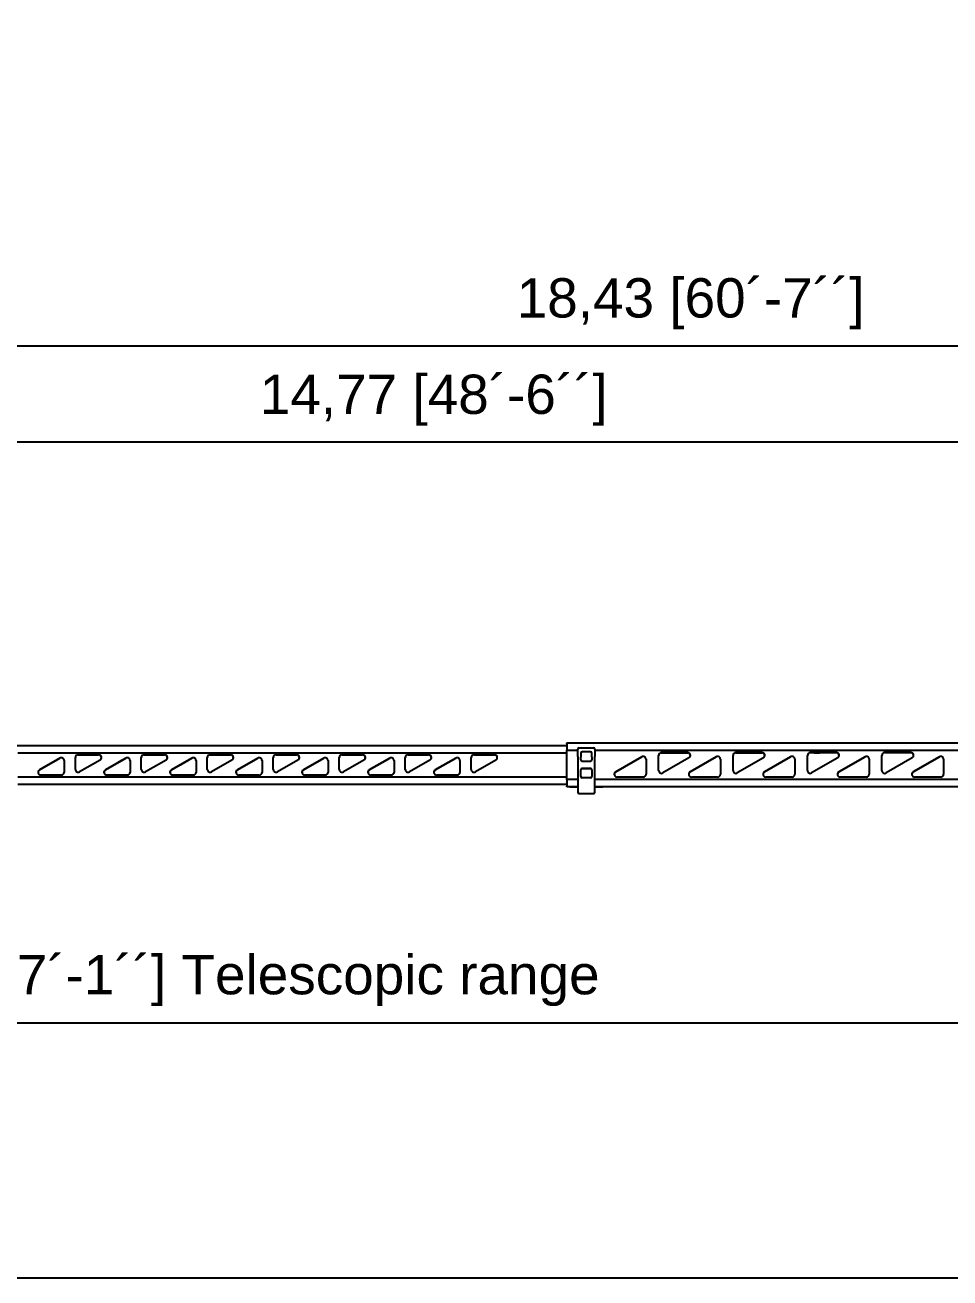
# Model space of a CAD drawing. Header units: inches. Extents: x 19 to 24202, y 17 to 31220.
# Drawn here: x 8483 to 15071, y 14420 to 23344 of the extents above; entities that cross this region are included whole.
import ezdxf

# ---------------------------------------------------------------- set-up
doc = ezdxf.new("R2010")
doc.units = ezdxf.units.IN
doc.header["$MEASUREMENT"] = 0
doc.layers.add('AM_5', color=3, linetype='Continuous', lineweight=25)
doc.styles.add('Aktuální-ISO', font='arial.ttf')
doc.styles.get("Standard").update_dxf_attribs({"font": 'arial.ttf'})
doc.dimstyles.new('AM_ISO$0', dxfattribs={"dimtxt": 3.5, "dimasz": 3.5, "dimexe": 1, "dimexo": 1, "dimgap": 1.5, "dimtad": 1, "dimdsep": 46, "dimtxsty": 'Standard', "dimcen": 0, "dimclrd": 256, "dimclre": 256, "dimclrt": 2, "dimadec": 0, "dimazin": 2, "dimtp": 0.1, "dimtm": 0.1, "dimtfac": 0.71, "dimtdec": 3, "dimtmove": 0, "dimatfit": 3, "dimfxl": 1, "dimlwd": -1, "dimlwe": -1, "dimarcsym": 1})

# ---------------------------------------------------------------- blocks, each defined once
blk = doc.blocks.new('*D28')
at = {"layer": 'AM_5', "linetype": 'ByBlock', "transparency": 16777216}
for p, q in [((4007.1, 17449), (4007.1, 20373.6)), ((18501.4, 20372.6), (4287.1, 20372.6)), ((18781.4, 18068), (18781.4, 20373.6))]:
    blk.add_line(p, q, dxfattribs=at)
at = {"layer": 'AM_5', "transparency": 16777216}
for points in [[(4287.1, 20419.3), (4287.1, 20325.9), (4007.1, 20372.6)], [(18501.4, 20419.3), (18501.4, 20325.9), (18781.4, 20372.6)]]:
    blk.add_solid(points, dxfattribs=at)
at = {"layer": 'Defpoints', "color": 0, "transparency": 16777216}
for p in [(4007.1, 20372.6), (18781.4, 18067), (4007.1, 17448)]:
    blk.add_point(p, dxfattribs=at)
at = {"layer": 'AM_5', "color": 2, "transparency": 16777216, "insert": (11394.2, 20672.1), "char_height": 280, "attachment_point": 5, "style": 'Aktuální-ISO'}
blk.add_mtext('14,77 [48´-6´´]', dxfattribs=at)
blk = doc.blocks.new('*D33')
at = {"layer": 'AM_5', "linetype": 'ByBlock', "transparency": 16777216}
for p, q in [((4007.1, 17449), (4007.1, 21060.6)), ((4287.1, 21059.6), (22161.4, 21059.6)), ((22441.4, 18320.1), (22441.4, 21060.6))]:
    blk.add_line(p, q, dxfattribs=at)
at = {"layer": 'AM_5', "transparency": 16777216}
for points in [[(4287.1, 21106.3), (4287.1, 21012.9), (4007.1, 21059.6)], [(22161.4, 21106.3), (22161.4, 21012.9), (22441.4, 21059.6)]]:
    blk.add_solid(points, dxfattribs=at)
at = {"layer": 'Defpoints', "color": 0, "transparency": 16777216}
for p in [(22441.4, 21059.6), (22441.4, 18319.1), (4007.1, 17448)]:
    blk.add_point(p, dxfattribs=at)
at = {"layer": 'AM_5', "color": 2, "transparency": 16777216, "insert": (13224.2, 21359), "char_height": 280, "attachment_point": 5, "style": 'Aktuální-ISO'}
blk.add_mtext('18,43 [60´-7´´]', dxfattribs=at)
blk = doc.blocks.new('*D36')
at = {"layer": 'AM_5', "linetype": 'ByBlock', "transparency": 16777216}
for p, q in [((4251.9, 17136.3), (4251.9, 16235.2)), ((15552, 17136.3), (15552, 16235.2)), ((4531.9, 16236.2), (15272, 16236.2))]:
    blk.add_line(p, q, dxfattribs=at)
at = {"layer": 'AM_5', "transparency": 16777216}
for points in [[(4531.9, 16282.8), (4531.9, 16189.5), (4251.9, 16236.2)], [(15272, 16282.8), (15272, 16189.5), (15552, 16236.2)]]:
    blk.add_solid(points, dxfattribs=at)
at = {"layer": 'Defpoints', "color": 0, "transparency": 16777216}
for p in [(4251.9, 17137.3), (15552, 17137.3), (15552, 16236.2)]:
    blk.add_point(p, dxfattribs=at)
at = {"layer": 'AM_5', "color": 2, "transparency": 16777216, "insert": (9902, 16537.9), "char_height": 280, "attachment_point": 5, "style": 'Aktuální-ISO'}
blk.add_mtext('11,3 [37´-1´´] Telescopic range', dxfattribs=at)

msp = doc.modelspace()

# ---------------------------------------------------------------- linework, layer by layer
at = {"color": 253}
for p, q in [((8241.365, 18212.888), (12341.365, 18212.888)), ((12341.365, 18227.09), (12341.365, 18231.09)), ((12341.365, 18231.09), (16441.365, 18231.09)), ((12341.365, 18227.09), (12341.365, 18206.457)), ((8431.365, 18161.288), (12341.365, 18161.288)), ((8585.432, 18038.608), (8731.365, 18122.867)), ((8731.365, 18122.866), (8585.432, 18038.608)), ((8841.365, 18042.03), (8841.365, 18126.288)), ((8861.365, 18146.288), (9007.297, 18146.288)), ((9007.297, 18146.288), (8861.365, 18146.288)), ((9055.432, 18038.608), (9201.365, 18122.867)), ((9201.365, 18122.866), (9055.432, 18038.608)), ((9149.747, 18093.051), (9201.365, 18122.854)), ((9201.365, 18122.853), (9149.747, 18093.051)), ((9311.365, 18042.03), (9311.365, 18126.288)), ((9331.365, 18146.288), (9477.297, 18146.288)), ((9477.297, 18146.288), (9331.365, 18146.288)), ((9525.432, 18038.608), (9671.365, 18122.867)), ((9671.365, 18122.866), (9525.432, 18038.608)), ((9589.725, 18075.717), (9671.365, 18122.854)), ((9671.365, 18122.853), (9589.726, 18075.717)), ((9781.365, 18042.03), (9781.365, 18126.288)), ((9801.365, 18146.288), (9947.297, 18146.288)), ((9947.297, 18146.288), (9801.365, 18146.288)), ((9938.302, 18146.275), (9924.428, 18146.275)), ((9924.428, 18146.275), (9938.302, 18146.275)), ((9995.432, 18038.608), (10141.365, 18122.867)), ((10141.365, 18122.866), (9995.432, 18038.608)), ((10041.365, 18065.116), (10141.365, 18122.854)), ((10141.365, 18122.853), (10041.365, 18065.116)), ((10251.365, 18042.03), (10251.365, 18126.288)), ((10271.365, 18146.288), (10417.297, 18146.288)), ((10417.297, 18146.288), (10271.365, 18146.288)), ((10417.297, 18146.275), (10271.365, 18146.275)), ((10271.365, 18146.275), (10417.297, 18146.275)), ((10465.432, 18038.608), (10611.365, 18122.867)), ((10611.365, 18122.866), (10465.432, 18038.608)), ((10465.432, 18038.596), (10611.365, 18122.854)), ((10611.365, 18122.853), (10465.432, 18038.595)), ((10721.365, 18042.03), (10721.365, 18126.288)), ((10741.365, 18146.288), (10887.297, 18146.288)), ((10887.297, 18146.288), (10741.365, 18146.288)), ((10887.297, 18146.275), (10741.365, 18146.275)), ((10741.365, 18146.275), (10887.297, 18146.275)), ((10935.432, 18038.608), (11081.365, 18122.867)), ((11081.365, 18122.866), (10935.432, 18038.608)), ((10935.432, 18038.596), (11081.365, 18122.854)), ((11081.365, 18122.853), (10935.432, 18038.595)), ((11191.365, 18042.03), (11191.365, 18126.288)), ((11211.365, 18146.288), (11357.297, 18146.288)), ((11357.297, 18146.288), (11211.365, 18146.288)), ((11357.297, 18146.275), (11211.365, 18146.275)), ((11211.365, 18146.275), (11357.297, 18146.275)), ((11405.432, 18038.608), (11551.365, 18122.867)), ((11551.365, 18122.866), (11405.432, 18038.608)), ((11405.432, 18038.596), (11551.365, 18122.854)), ((11551.365, 18122.853), (11405.432, 18038.595)), ((11661.365, 18042.03), (11661.365, 18126.288)), ((11681.365, 18146.288), (11827.297, 18146.288)), ((11827.297, 18146.288), (11681.365, 18146.288)), ((11827.297, 18146.275), (11681.365, 18146.275)), ((11681.365, 18146.275), (11827.297, 18146.275)), ((12341.365, 18206.457), (12341.365, 18205.939)), ((12341.365, 18205.939), (12341.365, 18196.745)), ((12341.365, 18196.227), (12341.365, 18196.745)), ((12341.365, 18196.227), (12341.365, 18179.99)), ((12341.365, 18179.49), (12341.365, 18179.99)), ((12341.365, 17969.49), (12341.365, 18179.49)), ((12341.365, 18179.49), (12341.365, 18179.49)), ((12341.365, 18179.49), (12421.365, 18179.49)), ((12421.365, 18137.991), (12421.365, 18186.991)), ((12421.365, 18133.991), (12421.365, 18137.991)), ((12421.365, 18133.991), (12421.365, 17879.991)), ((12431.365, 18196.991), (12531.365, 18196.991)), ((12441.365, 18156.991), (12441.365, 18137.991)), ((12441.365, 18137.991), (12441.365, 18129.991)), ((12441.365, 18109.491), (12441.365, 18129.991)), ((12511.365, 18166.991), (12451.365, 18166.991)), ((12511.365, 18166.99), (12451.365, 18166.99)), ((12521.365, 18137.991), (12521.365, 18156.991)), ((12521.365, 18129.991), (12521.365, 18137.991)), ((12521.365, 18129.991), (12521.365, 18109.491)), ((12541.365, 18186.991), (12541.365, 18137.991)), ((12541.365, 18179.49), (16441.365, 18179.49)), ((12541.365, 18137.991), (12541.365, 18133.991)), ((12541.365, 17879.991), (12541.365, 18133.991)), ((12876.365, 18132.229), (12690.314, 18024.81)), ((12690.314, 18024.811), (12876.365, 18132.229)), ((12996.365, 18034.072), (12996.365, 18141.49)), ((13013.532, 18161.288), (13205.248, 18161.288)), ((13202.415, 18161.49), (13016.365, 18161.49)), ((13016.365, 18161.49), (13202.415, 18161.49)), ((13212.416, 18124.17), (13026.365, 18016.751)), ((13406.365, 18132.229), (13220.314, 18024.81)), ((13220.314, 18024.811), (13406.365, 18132.229)), ((13526.365, 18034.072), (13526.365, 18141.49)), ((13543.532, 18161.288), (13735.248, 18161.288)), ((13732.415, 18161.49), (13546.365, 18161.49)), ((13546.365, 18161.49), (13732.415, 18161.49)), ((13742.416, 18124.17), (13556.365, 18016.751)), ((13936.365, 18132.229), (13750.314, 18024.81)), ((13750.314, 18024.811), (13936.365, 18132.229)), ((14056.365, 18034.072), (14056.365, 18141.49)), ((14262.415, 18161.49), (14076.365, 18161.49)), ((14076.365, 18161.49), (14262.415, 18161.49)), ((14272.416, 18124.17), (14086.365, 18016.751)), ((14105.336, 18161.288), (14105.336, 18161.288)), ((14105.336, 18161.288), (14141.365, 18161.288)), ((14141.365, 18161.49), (14141.365, 18161.288)), ((14141.365, 18161.473), (14262.415, 18161.473)), ((14262.415, 18161.473), (14141.365, 18161.473)), ((14141.365, 18161.288), (14141.365, 18161.288)), ((14466.365, 18132.229), (14280.314, 18024.81)), ((14280.314, 18024.811), (14466.365, 18132.229)), ((14280.314, 18024.794), (14466.365, 18132.212)), ((14466.365, 18132.212), (14280.314, 18024.793)), ((14586.365, 18034.072), (14586.365, 18141.49)), ((14792.415, 18161.49), (14606.365, 18161.49)), ((14606.365, 18161.49), (14792.415, 18161.49)), ((14606.365, 18161.473), (14792.415, 18161.473)), ((14792.415, 18161.473), (14606.365, 18161.473)), ((14802.416, 18124.17), (14616.365, 18016.751)), ((14996.365, 18132.229), (14810.314, 18024.81)), ((14810.314, 18024.811), (14996.365, 18132.229)), ((14810.314, 18024.794), (14996.365, 18132.212)), ((14996.365, 18132.212), (14810.314, 18024.793)), ((8761.365, 18105.546), (8761.365, 18021.288)), ((9017.298, 18108.968), (8871.365, 18024.71)), ((9231.365, 18105.546), (9231.365, 18021.288)), ((9487.298, 18108.968), (9341.365, 18024.71)), ((9701.365, 18105.546), (9701.365, 18021.288)), ((9957.298, 18108.968), (9811.365, 18024.71)), ((10171.365, 18105.546), (10171.365, 18021.288)), ((10427.298, 18108.968), (10281.365, 18024.71)), ((10641.365, 18105.546), (10641.365, 18021.288)), ((10897.298, 18108.968), (10751.365, 18024.71)), ((11111.365, 18105.546), (11111.365, 18021.288)), ((11367.298, 18108.968), (11221.365, 18024.71)), ((11581.365, 18105.546), (11581.365, 18021.288)), ((11837.298, 18108.968), (11691.365, 18024.71)), ((12441.365, 17991.991), (12441.365, 18039.491)), ((12511.365, 18099.491), (12451.365, 18099.491)), ((12451.365, 18049.491), (12511.365, 18049.491)), ((12511.365, 18049.49), (12451.365, 18049.49)), ((12521.365, 18039.491), (12521.365, 17991.991)), ((12906.365, 18114.909), (12906.365, 18007.49)), ((13436.365, 18114.909), (13436.365, 18007.49)), ((13966.365, 18114.909), (13966.365, 18007.49)), ((14496.365, 18114.909), (14496.365, 18007.49)), ((15026.365, 18114.909), (15026.365, 18007.49)), ((12341.365, 17986.288), (8431.365, 17986.288)), ((8746.22, 18001.886), (8590.578, 18001.886)), ((8741.365, 18001.288), (8595.433, 18001.288)), ((9216.22, 18001.886), (9060.578, 18001.886)), ((9211.365, 18001.288), (9065.433, 18001.288)), ((9686.22, 18001.886), (9530.578, 18001.886)), ((9681.365, 18001.288), (9535.433, 18001.288)), ((10151.365, 18001.288), (10005.433, 18001.288)), ((10621.365, 18001.288), (10475.433, 18001.288)), ((11091.365, 18001.288), (10945.433, 18001.288)), ((11561.365, 18001.288), (11415.433, 18001.288)), ((12341.365, 17968.99), (12341.365, 17969.49)), ((12421.365, 17969.49), (12341.365, 17969.49)), ((12341.365, 17968.99), (12341.365, 17952.754)), ((12341.365, 17952.236), (12341.365, 17952.754)), ((12341.365, 17952.236), (12341.365, 17943.041)), ((12341.365, 17943.041), (12341.365, 17942.523)), ((12341.365, 17942.523), (12341.365, 17921.89)), ((12511.365, 17981.991), (12451.365, 17981.991)), ((16441.365, 17969.49), (12541.365, 17969.49)), ((12886.365, 17987.49), (12700.315, 17987.49)), ((13416.365, 17987.49), (13230.315, 17987.49)), ((13946.365, 17987.49), (13760.315, 17987.49)), ((14476.365, 17987.49), (14290.315, 17987.49)), ((15006.365, 17987.49), (14820.315, 17987.49)), ((12341.365, 17934.688), (8431.365, 17934.688)), ((12341.365, 17934.685), (8483.865, 17934.685)), ((12341.365, 17917.89), (12341.365, 17921.89)), ((12421.365, 17917.89), (12341.365, 17917.89)), ((12341.365, 17917.889), (12341.365, 17917.89)), ((12341.365, 17917.89), (12341.365, 17917.89)), ((12341.365, 17917.889), (12341.365, 17917.887)), ((12361.365, 17917.887), (12341.365, 17917.887)), ((12361.365, 17917.887), (12361.365, 17917.888)), ((12364.365, 17917.888), (12421.365, 17917.888)), ((12421.365, 17879.99), (12421.365, 17879.991)), ((12431.365, 17869.99), (12531.365, 17869.99)), ((16441.365, 17917.89), (12541.365, 17917.89)), ((12541.365, 17917.888), (12598.365, 17917.888)), ((12541.365, 17879.99), (12541.365, 17879.991)), ((12601.365, 17917.888), (12601.365, 17917.887)), ((16441.365, 17917.887), (12601.365, 17917.887))]:
    msp.add_line(p, q, dxfattribs=at)
msp.add_lwpolyline([(24182.836, 14419.653), (24182.836, 31219.653), (422.836, 31219.653), (422.836, 14419.653)], close=True)
for centre, radius, start, end in [((8741.365, 18105.546), 20, 0, 120.001223), ((8741.365, 18105.546), 20, 0, 120.0012229), ((8741.365, 18105.533), 20, 0, 100.6200434), ((8741.365, 18105.533), 20, 0, 100.6187269), ((8861.365, 18126.288), 20, 90, 180), ((8861.365, 18126.288), 20, 90, 180), ((8861.365, 18126.275), 20, 169.6244458, 180), ((8861.365, 18126.275), 20, 169.6253042, 180), ((9007.297, 18126.288), 20, 300.0012229, 90), ((9007.297, 18126.288), 20, 0.0004222, 90), ((9211.365, 18105.546), 20, 0, 120.001223), ((9211.365, 18105.546), 20, 0, 120.0012229), ((9211.365, 18105.533), 20, 0, 120.0012229), ((9211.365, 18105.533), 20, 0, 120.001223), ((9331.365, 18126.288), 20, 90, 180), ((9331.365, 18126.288), 20, 90, 180), ((9477.297, 18126.288), 20, 300.0012229, 90), ((9477.297, 18126.288), 20, 0.0004222, 90), ((9681.365, 18105.546), 20, 0, 120.001223), ((9681.365, 18105.546), 20, 0, 120.0012229), ((9681.365, 18105.533), 20, 58.5479918, 120.0012227), ((9681.365, 18105.533), 20, 58.5496362, 120.001223), ((9801.365, 18126.288), 20, 90, 180), ((9801.365, 18126.288), 20, 90, 180), ((9947.297, 18126.288), 20, 300.0012229, 90), ((9947.297, 18126.288), 20, 0.0004222, 90), ((10151.365, 18105.546), 20, 0, 120.001223), ((10151.365, 18105.546), 20, 0, 120.0012229), ((10151.365, 18105.533), 20, 0, 120.0012229), ((10151.365, 18105.533), 20, 0, 120.001223), ((10271.365, 18126.288), 20, 90, 180), ((10271.365, 18126.288), 20, 90, 180), ((10271.365, 18126.275), 20, 90, 180), ((10271.365, 18126.275), 20, 90, 180), ((10417.297, 18126.288), 20, 300.0012229, 90), ((10417.297, 18126.288), 20, 0.0004222, 90), ((10417.297, 18126.275), 20, 0.0187882, 90), ((10417.297, 18126.275), 20, 0.018366, 90), ((10621.365, 18105.546), 20, 0, 120.001223), ((10621.365, 18105.546), 20, 0, 120.0012229), ((10621.365, 18105.533), 20, 0, 120.0012229), ((10621.365, 18105.533), 20, 0, 120.001223), ((10741.365, 18126.288), 20, 90, 180), ((10741.365, 18126.288), 20, 90, 180), ((10741.365, 18126.275), 20, 90, 180), ((10741.365, 18126.275), 20, 90, 180), ((10887.297, 18126.288), 20, 300.0012229, 90), ((10887.297, 18126.288), 20, 0.0004222, 90), ((10887.297, 18126.275), 20, 0.0187882, 90), ((10887.297, 18126.275), 20, 0.018366, 90), ((11091.365, 18105.546), 20, 0, 120.001223), ((11091.365, 18105.546), 20, 0, 120.0012229), ((11091.365, 18105.533), 20, 0, 120.0012229), ((11091.365, 18105.533), 20, 0, 120.001223), ((11211.365, 18126.288), 20, 90, 180), ((11211.365, 18126.288), 20, 90, 180), ((11211.365, 18126.275), 20, 90, 180), ((11211.365, 18126.275), 20, 90, 180), ((11357.297, 18126.288), 20, 300.0012229, 90), ((11357.297, 18126.288), 20, 0.0004222, 90), ((11357.297, 18126.275), 20, 0.0187882, 90), ((11357.297, 18126.275), 20, 0.018366, 90), ((11561.365, 18105.546), 20, 0, 120.001223), ((11561.365, 18105.546), 20, 0, 120.0012229), ((11561.365, 18105.533), 20, 0, 120.0012229), ((11561.365, 18105.533), 20, 0, 120.001223), ((11681.365, 18126.288), 20, 90, 180), ((11681.365, 18126.288), 20, 90, 180), ((11681.365, 18126.275), 20, 90, 180), ((11681.365, 18126.275), 20, 90, 180), ((11827.297, 18126.288), 20, 300.0012229, 90), ((11827.297, 18126.288), 20, 0.0004222, 90), ((11827.297, 18126.275), 20, 0.0187882, 90), ((11827.297, 18126.275), 20, 0.018366, 90), ((12431.365, 18186.991), 10, 90, 180), ((12451.365, 18156.991), 10, 90, 180), ((12451.365, 18156.99), 10, 90, 180), ((12511.365, 18156.991), 10, 0, 90), ((12511.365, 18156.99), 10, 0, 90), ((12531.365, 18186.991), 10, 0, 90), ((12886.365, 18114.909), 20, 0, 120.0005441), ((12886.365, 18114.908), 20, 0, 120.000544), ((13016.365, 18141.49), 20, 90, 180), ((13016.365, 18141.49), 20, 90, 180), ((13202.415, 18141.49), 20, 0.0004222, 90), ((13202.415, 18141.49), 20, 300.000544, 90), ((13416.365, 18114.909), 20, 0, 120.0005441), ((13416.365, 18114.908), 20, 0, 120.000544), ((13546.365, 18141.49), 20, 90, 180), ((13546.365, 18141.49), 20, 90, 180), ((13732.415, 18141.49), 20, 0.0004222, 90), ((13732.415, 18141.49), 20, 300.000544, 90), ((13946.365, 18114.909), 20, 0, 120.0005441), ((13946.365, 18114.908), 20, 0, 120.000544), ((14076.365, 18141.49), 20, 90, 180), ((14076.365, 18141.49), 20, 90, 180), ((14262.415, 18141.49), 20, 0.0004222, 90), ((14262.415, 18141.49), 20, 300.000544, 90), ((14262.415, 18141.473), 20, 0.0240657, 90), ((14262.415, 18141.473), 20, 0.0244879, 90), ((14476.365, 18114.909), 20, 0, 120.0005441), ((14476.365, 18114.908), 20, 0, 120.000544), ((14476.365, 18114.892), 20, 0, 120.0005441), ((14476.365, 18114.892), 20, 0, 120.000544), ((14606.365, 18141.49), 20, 90, 180), ((14606.365, 18141.49), 20, 90, 180), ((14606.365, 18141.473), 20, 90, 180), ((14606.365, 18141.473), 20, 90, 180), ((14792.415, 18141.49), 20, 0.0004223, 90), ((14792.415, 18141.49), 20, 300.000544, 90), ((14792.415, 18141.473), 20, 0.0240657, 90), ((14792.415, 18141.473), 20, 0.0244879, 90), ((15006.365, 18114.909), 20, 0, 120.0005441), ((15006.365, 18114.908), 20, 0, 120.000544), ((15006.365, 18114.892), 20, 0, 120.0005441), ((15006.365, 18114.892), 20, 0, 120.000544), ((8595.433, 18021.288), 20, 120.0012229, 270), ((8595.433, 18021.288), 20, 120.001223, 179.9995779), ((8861.365, 18042.03), 20, 180, 300.001223), ((9065.433, 18021.288), 20, 120.0012229, 270), ((9065.433, 18021.288), 20, 120.001223, 179.9995782), ((9331.365, 18042.03), 20, 180, 300.001223), ((9376.365, 18033.886), 20, 180, 181.4674496), ((9535.433, 18021.288), 20, 120.0012229, 270), ((9535.433, 18021.288), 20, 120.001223, 179.9995782), ((9801.365, 18042.03), 20, 180, 300.001223), ((10005.433, 18021.288), 20, 120.0012229, 270), ((10005.433, 18021.288), 20, 120.001223, 179.9995782), ((10271.365, 18042.03), 20, 180, 300.001223), ((10475.433, 18021.288), 20, 120.0012229, 270), ((10475.433, 18021.288), 20, 120.001223, 179.9995782), ((10475.433, 18021.275), 20, 120.0012229, 179.9816341), ((10475.433, 18021.275), 20, 120.001223, 179.981212), ((10741.365, 18042.03), 20, 180, 300.001223), ((10945.433, 18021.288), 20, 120.0012229, 270), ((10945.433, 18021.288), 20, 120.001223, 179.9995782), ((10945.433, 18021.275), 20, 120.0012229, 179.9816341), ((10945.433, 18021.275), 20, 120.001223, 179.981212), ((11211.365, 18042.03), 20, 180, 300.001223), ((11415.433, 18021.288), 20, 120.0012229, 270), ((11415.433, 18021.288), 20, 120.001223, 179.9995782), ((11415.433, 18021.275), 20, 120.0012229, 179.9816341), ((11415.433, 18021.275), 20, 120.001223, 179.981212), ((11681.365, 18042.03), 20, 180, 300.001223), ((12451.365, 18109.491), 10, 180, 270), ((12451.365, 18039.491), 10, 90, 180), ((12451.365, 18039.49), 10, 90, 180), ((12511.365, 18109.491), 10, 270, 0), ((12511.365, 18039.491), 10, 0, 90), ((12511.365, 18039.49), 10, 0, 90), ((13016.365, 18034.072), 20, 180, 300.0005441), ((13546.365, 18034.072), 20, 180, 300.0005441), ((14076.365, 18034.072), 20, 180, 300.0005441), ((14606.365, 18034.072), 20, 180, 300.0005441), ((8741.365, 18021.288), 20, 270, 0), ((9211.365, 18021.288), 20, 270, 0), ((9681.365, 18021.288), 20, 270, 0), ((10151.365, 18021.288), 20, 270, 0), ((10621.365, 18021.288), 20, 270, 0), ((11091.365, 18021.288), 20, 270, 0), ((11561.365, 18021.288), 20, 270, 0), ((12451.365, 17991.991), 10, 180, 270), ((12511.365, 17991.991), 10, 270, 0), ((12700.315, 18007.49), 20, 120.000544, 270), ((12700.315, 18007.49), 20, 120.0005441, 179.9995779), ((12886.365, 18007.49), 20, 270, 0), ((13230.315, 18007.49), 20, 120.000544, 270), ((13230.315, 18007.49), 20, 120.0005441, 179.9995779), ((13416.365, 18007.49), 20, 270, 0), ((13760.315, 18007.49), 20, 120.000544, 270), ((13760.315, 18007.49), 20, 120.0005441, 179.9995779), ((13946.365, 18007.49), 20, 270, 0), ((14290.315, 18007.49), 20, 120.000544, 270), ((14290.315, 18007.49), 20, 120.0005441, 179.9995779), ((14290.315, 18007.473), 20, 120.000544, 179.9759343), ((14290.315, 18007.473), 20, 120.0005441, 179.9755122), ((14476.365, 18007.49), 20, 270, 0), ((14820.315, 18007.49), 20, 120.000544, 270), ((14820.315, 18007.49), 20, 120.0005441, 179.999578), ((14820.315, 18007.473), 20, 120.000544, 179.9759343), ((14820.315, 18007.473), 20, 120.0005441, 179.9755122), ((15006.365, 18007.49), 20, 270, 0), ((12431.365, 17879.99), 10, 180, 270), ((12531.365, 17879.99), 10, 270, 0)]:
    msp.add_arc(centre, radius, start, end, dxfattribs=at)
for centre, major_axis, start_param, end_param in [((12364.365, 17917.888), (-3, 0), 4.7122859, 6.28297914), ((12598.365, 17917.888), (3, 0), 6.28311167, 7.85398163)]:
    msp.add_ellipse(centre, major_axis=major_axis, ratio=0.00007369, start_param=start_param, end_param=end_param, dxfattribs=at)
for points, knots in [([(14105.263, 18161.49), (14105.271, 18161.468), (14105.278, 18161.448), (14105.3, 18161.388), (14105.313, 18161.351), (14105.331, 18161.301), (14105.336, 18161.288), (14105.336, 18161.288)], [-0.04554904, -0.04554904, -0.04554904, -0.04554904, -0.0375206492, -0.0375206492, -0.0187603246, -0.0187603246, 0, 0, 0, 0]), ([(14105.336, 18161.288), (14105.336, 18161.288), (14105.331, 18161.301), (14105.313, 18161.35), (14105.3, 18161.388), (14105.278, 18161.448), (14105.271, 18161.468), (14105.263, 18161.49)], [0, 0, 0, 0, 0.0187603246, 0.0187603246, 0.0375206492, 0.0375206492, 0.0455702168, 0.0455702168, 0.0455702168, 0.0455702168])]:
    msp.add_open_spline(points, degree=3, knots=knots, dxfattribs=at)

# ---------------------------------------------------------------- dimensions: what is measured, and where the dimension line sits
at = {"layer": 'AM_5', "color": 2}
for base, p1, p2, text, override, picture, middle in [((22441.365, 21059.606), (4007.09, 17448.018), (22441.365, 18319.073), '18,43 [60´-7´´]', {"dimtxt": 280, "dimasz": 280, "dimgap": 120, "dimtxsty": 'Aktuální-ISO', "dimadec": 2}, '*D33', (13224.228, 21359.047)), ((15552.034, 16236.158), (4251.934, 17137.336), (15552.034, 17137.264), '11,3 [37´-1´´] Telescopic range', {"dimtxt": 280, "dimasz": 280, "dimgap": 120, "dimpost": '', "dimtxsty": 'Aktuální-ISO', "dimadec": 2}, '*D36', (9901.984, 16537.891))]:
    dim = msp.add_linear_dim(base=base, p1=p1, p2=p2, text=text, dimstyle='AM_ISO$0', override=override, dxfattribs=at)
    dim.commit()
    dim.dimension.update_dxf_attribs({"geometry": picture, "text_midpoint": middle})
dim = msp.add_linear_dim(base=(4007.09, 20372.616), p1=(18781.365, 18066.991), p2=(4007.09, 17448.018), angle=180, text='14,77 [48´-6´´]', dimstyle='AM_ISO$0', override={"dimtxt": 280, "dimasz": 280, "dimgap": 120, "dimtxsty": 'Aktuální-ISO', "dimadec": 2}, dxfattribs=at)
dim.commit()
dim.dimension.update_dxf_attribs({"geometry": '*D28', "text_midpoint": (11394.228, 20672.057)})

doc.saveas('drawing.dxf')
